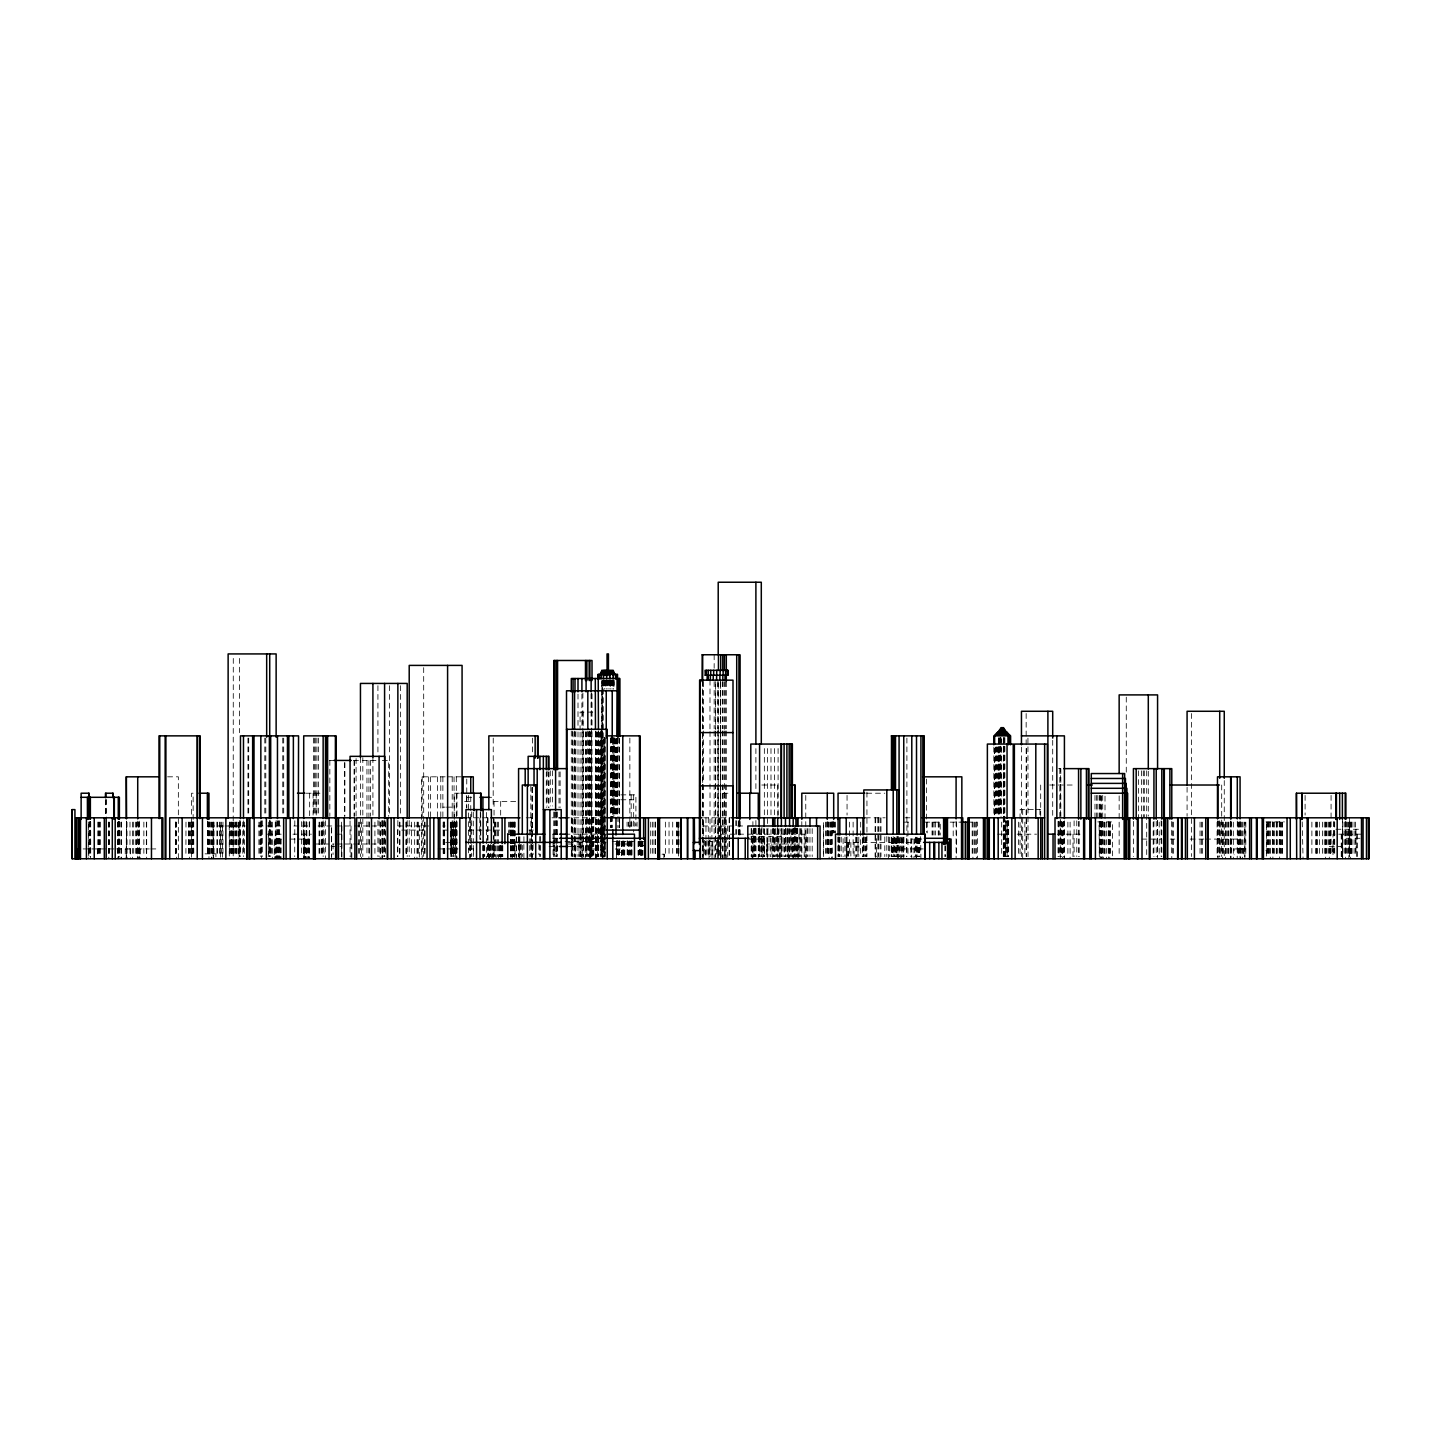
<?xml version="1.0" encoding="UTF-8"?>
<svg xmlns="http://www.w3.org/2000/svg" width="1441" height="1441" viewBox="0 0 1441 1441"><rect width="100%" height="100%" fill="white"/><g stroke="black" fill="none" stroke-linecap="round" stroke-linejoin="round"><path stroke-width="0.75" stroke-dasharray="5 3.75" d="M592.773 712.106L580.075 712.106L580.075 729.885M329.341 760.434L334.006 760.434M353.477 760.434L379.667 760.434M382.333 760.434L388.692 760.434L388.692 816.308M1058.685 768.629L1060.468 768.629L1060.288 858.764M167.606 776.825L178.342 776.825L178.342 858.764M445.179 776.825L421.637 776.825L421.529 856.602M447.214 776.825L463.119 776.825M761.785 785.021L777.924 785.021M1049.66 785.021L1075.851 785.021M306.176 793.216L321.973 793.216M459.337 793.216L454.257 793.216L454.257 819.425M722.914 793.216L730.227 793.216M866.707 793.216L884.792 793.216M610.191 794.856L619.648 794.856M620.855 794.856L635.913 794.856L635.895 825.711M466.686 797.305L472.666 797.305M486.572 797.305L493.164 797.305M610.191 799.773L619.648 799.773M620.855 799.773L633.716 799.773M464.668 801.412L471.117 801.412M493.182 801.412L519.012 801.412M442.873 807.14L445.179 807.14M446.494 807.14L452.204 807.14M1033.341 809.608L1020.048 809.608L1020.048 856.53M1035.485 809.608L1041.879 809.608M464.921 817.804L492.93 817.804M526.181 817.804L534.233 817.804M551.993 817.804L557.613 817.804M565.106 817.804L606.229 817.804M703.622 817.804L732.154 817.804M865.357 817.804L885.152 817.804M904.966 817.804L910.604 817.804M1097.754 821.892L1112.524 821.892L1112.524 856.584M1266.027 821.892L1284.399 821.892M1302.232 821.892L1303.06 858.764M903.543 822.145L909.451 822.145M924.762 822.145L940.234 822.145L940.234 835.06M950.159 822.145L961.219 822.145M967.595 822.145L977.412 822.145L977.412 858.764M223.157 825.981L213.088 825.981L213.088 856.584M224.976 825.981L245.258 825.981M258.101 825.981L280.707 825.981M293.856 825.981L309.419 825.981M318.047 825.981L352.919 825.981M354.306 825.981L386.044 825.981M397.806 825.981L428.878 825.981M442.873 825.981L445.179 825.981M702.632 825.981L745.754 825.981M1335.951 829.259L1362.051 829.259M424.23 830.088L397.572 830.088L397.572 856.548M442.873 830.088L457.806 830.088M468.343 830.088L499.937 830.088M508.637 830.088L515.572 830.088M528.955 830.088L533.422 830.088M588.721 830.088L605.562 830.088M267.396 834.177L281.914 834.177M292.937 834.177L311.382 834.177M335.591 834.177L341.661 834.177M552.624 834.177L558.496 834.177M564.98 834.177L606.157 834.177M721.094 834.177L806.149 834.177L806.149 858.764M997.622 834.177L1008.556 834.177M1017.166 834.177L1036.529 834.177M1057.478 834.177L1081.525 834.177M1361.241 834.177L1332.997 834.177L1332.997 858.764M750.977 836.645L781.382 836.645M552.876 838.284L557.667 838.284M915.792 838.284L922.222 838.284M1346.218 838.284L1361.241 838.284M281.175 839.094L274.24 839.094L274.24 856.584M290.055 839.094L309.491 839.094M748.041 839.094L764.595 839.094L764.595 856.584M921.808 839.094L911.523 839.094L911.523 856.584M1141.866 839.094L1161.626 839.094M1170.254 839.094L1174.811 839.094M1190.194 839.094L1203.992 839.094M1205.577 839.094L1240.071 839.094M565.088 841.562L605.742 841.562M612.227 841.562L645.676 841.562M445.737 842.373L456.977 842.373M568.168 842.373L606.193 842.373M618.243 842.373L616.55 842.373L616.55 858.764L616.478 840.95M844.696 842.373L925.212 842.373M315.237 844.012L334.006 844.012M336.077 844.012L385.504 844.012M568.168 844.012L580.507 844.012M615.055 844.012L631.212 844.012M641.461 845.651L645.478 845.651M331.088 846.479L337.752 846.479M339.986 846.479L341.661 846.479M549.129 846.479L557.901 846.479M568.673 846.479L585.226 846.479L585.226 858.764M1329.304 846.479L1341.715 846.479L1341.715 858.764M83.146 848.929L114.109 848.929M116.613 848.929L132.536 848.929M136.967 848.929L149.342 848.929M150.801 848.929L159.194 848.929M421.637 848.929L425.149 848.929M438.1 848.929L457.986 848.929M468.397 848.929L474.377 848.929M592.953 849.019L605.67 849.019M615.253 849.019L621.99 848.929M901.706 848.929L923.249 848.929M1245.835 848.929L1234.108 848.929L1234.108 854.819M1265.882 850.568L1268.53 850.568L1268.53 854.657M619.648 852.279L624.782 852.207M205.072 853.847L215.934 853.847L215.934 858.764M662.031 854.189L664.409 854.189L664.409 858.764M1357.422 834.177L1357.422 856.53M1356.647 834.177L1356.647 856.53M1355.981 829.259L1355.981 854.549M1355.477 822.109L1355.477 856.602M1354.126 822.109L1354.126 856.602M1352.054 822.109L1352.054 856.602M1351.586 822.109L1351.586 856.602M1351.028 822.109L1351.028 856.602M1350.343 822.109L1350.415 858.764M1350.055 822.109L1350.055 856.602M1349.623 817.804L1349.623 856.602M1349.208 822.109L1349.208 856.602M1348.884 829.259L1348.884 858.764M1348.506 822.109L1348.506 856.602M1347.551 822.109L1347.551 856.602M1346.236 822.109L1346.164 856.602M1345.894 821.622L1345.93 856.602M1345.498 822.109L1345.498 858.764M1345.21 821.622L1345.21 856.584M1344.129 822.109L1344.129 856.602M1342.724 829.259L1342.724 858.764M1342.544 817.804L1342.544 858.764M1342.382 821.622L1342.382 858.764M1341.985 834.177L1341.985 858.764M1341.247 834.177L1341.247 858.764M1334.708 822.109L1334.708 856.602M1334.222 821.622L1334.222 856.584M1333.429 821.622L1333.429 856.584M1332.637 846.479L1332.637 854.657M1331.07 795.396L1331.07 819.425M1331.07 821.622L1331.16 856.602M1330.565 822.109L1330.565 856.602M1330.367 822.109L1330.367 856.602M1329.395 822.109L1329.304 858.764M1328.962 822.109L1328.962 856.602M1327.99 822.109L1327.99 856.602M1326.495 822.109L1326.296 856.602M1325.882 822.109L1325.882 856.602M1325.432 822.109L1325.432 858.764M1324.297 822.109L1324.297 856.602M1322.478 822.109L1322.478 856.602M1319.416 822.109L1319.596 856.602M1317.182 822.109L1317.182 856.602M1316.894 822.109L1316.894 856.602M1316.408 822.109L1316.408 856.602M1315.399 822.109L1315.399 856.602M1311.886 822.109L1311.886 856.602M1305.096 795.396L1305.096 815.066M1282.58 822.109L1282.58 856.602M1282.004 822.109L1282.004 856.602M1281.175 822.109L1281.175 856.602M1280.599 822.109L1280.599 856.602M1279.914 821.892L1279.914 856.584M1279.662 821.892L1279.662 858.764M1277.699 822.109L1277.807 856.602M1276.744 822.109L1276.744 856.602M1276.42 822.109L1276.42 856.602M1274.727 822.109L1274.727 856.602M1273.7 822.109L1273.7 856.602M1272.889 821.892L1272.889 858.764M1272.529 821.892L1272.745 856.602M1270.223 822.109L1270.314 858.764M1269.755 822.109L1269.755 856.602M1268.656 822.109L1268.819 856.602M1268.062 822.109L1268.062 856.602M1267.486 822.109L1267.486 856.602M1266.675 822.109L1266.549 856.602L1266.441 822.109M1245.799 822.109L1245.799 856.602M1244.88 858.764L1244.88 822.109L1244.844 856.602M1244.015 822.109L1244.015 856.602M1243.223 848.929L1243.223 854.819M1242.664 822.109L1242.592 858.764M1241.656 822.109L1241.656 856.602M1240.647 822.109L1240.647 858.764M1240.071 821.118L1240.071 858.764M1239.818 822.109L1239.926 856.602M1239.08 822.109L1239.08 856.602M1238.54 822.109L1238.54 856.602M1237.855 822.109L1237.855 856.602M1237.297 821.118L1237.207 858.764M1233.316 822.109L1233.316 858.764M1231.262 822.109L1231.262 856.602M1231.028 821.118L1231.028 858.764M1230.65 821.118L1230.65 858.764M1230.416 822.109L1230.416 858.764M1228.885 822.109L1228.885 856.602M1228.164 822.109L1228.164 856.602M1227.894 822.109L1227.894 856.602M1226.327 822.109L1226.327 856.602M1225.48 822.109L1225.48 858.764M1225.3 822.109L1225.3 856.602M1224.256 780.554L1224.256 856.53M1223.553 822.109L1223.553 856.602M1222.652 822.109L1222.652 858.764M1222.094 822.109L1222.094 856.602M1221.698 785.021L1221.698 856.53M1220.671 822.109L1220.671 856.602M1219.716 820.776L1219.716 856.602M1219.644 822.109L1219.41 856.602M1218.744 821.118L1218.888 858.764M1217.915 820.776L1217.915 856.53M1217.483 821.118L1217.483 858.764M1217.087 822.109L1217.087 856.602M1202.316 822.109L1202.316 856.602M1201.668 822.109L1201.668 856.602M1200.047 822.109L1200.047 856.602M1191.617 713.511L1191.617 856.53M1187.078 787.254L1187.078 816.308M1173.388 822.109L1173.388 856.602M1172.235 822.109L1172.235 856.602M1171.785 821.388L1171.785 858.764M1161.806 821.388L1161.806 856.566M1161.158 820.776L1161.158 856.53M1159.194 822.109L1159.194 856.602M1157.573 820.595L1157.573 858.764M1157.375 820.776L1157.375 856.53M1156.222 821.388L1156.222 856.566M1153.935 821.388L1153.935 856.566M1153.214 822.109L1153.214 856.602M1148.297 771.223L1148.297 816.11M1146.694 770.827L1146.694 856.566M1144.298 770.827L1144.298 816.993M1143.289 770.827L1143.289 816.993M1141.506 770.827L1141.506 816.993M1138.588 770.827L1138.588 816.993M1133.419 821.388L1133.419 856.566M1126.268 697.138L1126.268 773.457M1119.153 795.9L1119.153 856.512M1110.489 822.109L1110.489 856.602M1109.786 822.109L1109.786 858.764M1109.624 822.109L1109.624 856.602M1108.615 821.892L1108.615 858.764M1108.219 822.109L1108.219 856.602M1106.418 822.109L1106.418 858.764M1105.013 796.189L1105.013 856.53M1104.635 822.109L1104.635 856.602M1103.284 822.109L1103.284 858.764M1102.707 795.396L1102.707 819.425M1102.707 821.622L1102.707 858.764M1101.933 822.109L1101.933 856.602M1101.356 822.109L1101.356 858.764M1101.23 796.189L1101.23 856.53M1100.996 795.396L1100.996 819.425M1100.996 821.622L1100.996 858.764M1100.258 822.109L1100.258 856.602M1100.095 795.396L1100.095 819.425M1100.095 821.622L1100.095 858.764M1099.303 795.396L1099.303 856.584L1099.105 822.109M1097.808 795.396L1097.808 816.921M1096.493 795.396L1096.493 816.921M1094.98 795.396L1094.98 816.921M1079.201 821.388L1079.201 856.566M1078.57 821.388L1078.57 856.566M1076.769 820.848L1076.769 856.53M1074.103 820.848L1074.103 856.53M1073.005 834.177L1073.005 858.764M1070.105 822.109L1070.105 858.764M1067.889 822.109L1067.889 856.602M1064.413 820.776L1064.413 858.764M1063.872 821.388L1064.07 858.764M1063.224 821.388L1063.224 856.566M1062.756 822.109L1062.756 856.602M1062.485 822.109L1062.485 858.764M1061.477 821.388L1061.477 856.566M1061.098 822.109L1061.098 856.602M1060.828 768.629L1060.828 856.566M1059.819 768.629L1059.819 856.566M1058.901 822.109L1058.901 856.602M1058.685 821.388L1058.685 856.566M1058.036 821.388L1058.036 856.566M1052.705 740.332L1052.705 816.308M1040.69 785.021L1040.69 816.308M1039.934 809.608L1039.934 816.308M1027.937 738.098L1028.027 856.602M1026.442 748.545L1026.442 856.512M1026.154 713.511L1026.154 856.53M1024.875 822.109L1024.875 856.602M1022.678 809.608L1022.678 858.764M1021.453 747.032L1021.453 856.53M1018.481 822.109L1018.481 856.602M1008.664 820.776L1008.664 856.53M1008.07 820.523L1008.268 856.53M1007.457 821.136L1007.457 856.548M1007.313 820.956L1007.133 856.602L1007.043 820.523M1006.196 821.136L1006.304 856.602M1005.818 820.65L1005.638 856.53L1005.314 821.064M1004.863 737.666L1004.863 856.512M1004.611 738.242L1004.449 856.548M1004.107 737.468L1004.251 856.53M1003.945 738.242L1003.801 856.602M1003.602 737.468L1003.602 856.53M1003.314 738.783L1003.314 856.53M1001.675 822.109L1001.675 856.602M1001.333 738.783L1001.333 816.543M1000.901 737.468L1001.027 816.543M1000.612 738.242L1000.612 816.363M1000.45 737.468L1000.45 816.092M999.946 738.242L1000.108 816.615M999.622 737.666L999.622 816.164M999.297 738.999L999.297 745.645M999.297 747.861L999.297 816.615M998.919 738.458L998.919 816.435M998.667 737.666L998.667 816.164M998.361 739.233L998.361 745.862M998.361 748.077L998.361 816.705M997.748 746.834L997.748 816.435M997.136 747.573L997.01 816.705M996.289 746.834L996.289 816.236M995.821 747.032L995.821 816.308M995.461 747.573L995.461 816.507M994.632 748.545L994.632 816.02M994.326 748.545L994.326 816.02M993.876 747.032L993.876 816.308M976.512 822.145L976.512 858.764M975.197 822.145L975.197 856.602M974.728 822.109L974.728 856.602M973.071 822.109L972.927 858.764M972.189 822.109L972.189 856.602M956.572 822.145L956.572 856.602M956.085 821.118L956.103 858.764M953.203 822.145L953.203 837.221M945.368 845.831L945.368 856.602M944.864 845.831L944.864 856.602M939.262 822.109L939.262 835.041M938.397 822.109L938.397 835.041M938.253 822.109L938.253 835.041M935.353 822.109L935.353 835.041M934.038 822.109L934.038 835.041M932.813 822.109L932.813 835.041M932.057 822.109L932.057 835.041M927.211 822.145L927.211 832.916M926.419 779.041L926.419 832.196M920.655 836.609L920.925 858.764M919.736 838.644L919.844 856.53M919.646 838.644L919.646 856.53M919.214 838.644L919.286 856.53M918.674 838.644L918.674 856.53M918.349 838.644L918.349 856.53M918.079 838.644L918.079 856.53M917.395 838.644L917.557 856.53M917.07 837.203L917.07 856.602M916.476 838.644L916.512 858.764M916.044 837.221L916.044 858.764M915.792 837.203L915.792 856.602M914.819 838.644L914.819 856.53M913.972 839.094L913.972 858.764M911.793 838.644L911.793 858.764M910.766 838.644L910.766 856.53M907.956 822.145L907.956 856.602M906.893 738.098L906.893 836.41M906.893 838.644L906.893 856.53M906.407 838.644L906.407 856.53M903.939 837.203L903.939 856.602M903.543 837.221L903.759 858.764M903.255 838.644L903.255 856.53M902.768 837.203L902.768 856.602M901.904 838.644L901.904 856.53M901.706 837.203L901.706 858.764M900.679 837.203L900.679 858.764M899.706 837.221L899.706 856.602M899.076 838.644L899.076 856.53M898.554 836.555L898.518 858.764M897.707 836.555L897.707 856.548M897.437 836.915L897.437 858.764M897.113 838.644L897.113 856.53M896.806 836.555L896.806 856.548M896.392 838.644L896.464 856.53M896.176 838.644L896.176 856.53M895.708 838.644L895.636 856.53M895.005 837.203L895.023 856.602M894.735 838.644L894.735 856.53M894.483 837.203L894.483 856.602M893.564 838.644L893.564 856.53M893.204 836.555L893.258 856.602M892.952 838.644L892.772 856.53M892.321 838.644L892.321 856.53M892.033 838.644L892.033 856.53M891.745 838.644L891.745 856.53M891.439 837.203L891.439 856.602M891.204 837.203L891.204 856.602M889.493 837.203L889.493 856.602M888.557 836.915L888.557 858.764M886.809 836.555L886.809 856.548M884.792 836.915L884.792 856.584M880.973 817.804L880.973 856.602M880.055 817.804L880.055 858.764M878.614 817.804L878.614 856.602M877.839 817.804L877.839 858.764M876.344 838.644L876.344 856.53M875.678 817.804L875.678 858.764M875.101 817.804L875.101 856.602M866.942 792.154L866.942 856.548M866.401 837.203L866.401 856.602M865.519 837.203L865.519 856.602M864.852 837.203L864.852 856.602M863.807 836.555L863.807 856.548M863.285 837.203L863.285 856.602M862.961 837.203L862.961 856.602M862.402 838.644L862.402 856.53M860.655 822.109L860.655 856.602M858.8 837.203L858.8 856.602M858.007 842.373L858.007 854.657M857.161 837.203L857.161 856.602M856.332 837.203L856.332 856.602M855.756 837.203L855.756 858.764M854.081 842.373L854.081 858.764M853.126 822.109L853.126 856.602M850.856 842.373L850.856 858.764M849.596 822.109L849.596 856.602M848.515 842.373L848.515 858.764M848.047 842.373L848.047 858.764M847.146 842.373L847.146 858.764M847.056 795.396L847.056 815.066M847.056 836.915L846.804 858.764M846.678 842.373L846.678 858.764M846.209 837.203L846.209 858.764M844.948 837.203L844.948 856.602M843.111 838.644L843.111 856.53M841.202 837.203L841.202 856.602M839.815 837.203L839.815 856.602M839.455 837.203L839.455 856.602M839.184 837.203L839.184 856.602M838.716 837.203L838.716 856.602L838.428 837.203M838.086 837.203L838.248 856.602M838.05 836.915L838.05 856.584M835.204 822.109L835.294 832.88M834.861 822.109L834.861 832.88M833.997 822.109L833.997 832.88M833.691 821.622L833.619 832.88M833.168 822.109L833.168 832.88M832.772 822.109L832.772 832.88M832.592 822.109L832.592 832.88M832.105 821.622L832.105 858.764M831.853 822.109L831.853 858.764M831.619 822.109L831.691 856.602M830.827 822.109L830.809 856.602M830.25 822.109L830.25 856.602M829.133 822.109L829.133 858.764M828.665 822.109L828.665 856.602M828.215 822.109L828.215 856.602M827.656 822.109L827.656 856.602M827.278 821.622L827.278 856.584M826.305 822.109L826.305 856.602M825.621 822.109L825.621 856.602M823.64 856.602L823.477 822.109L823.351 856.602M812.184 828.575L812.184 856.602M809.968 828.575L809.968 856.602M807.933 828.575L807.933 856.602M807.05 828.575L807.05 856.602M805.771 795.396L805.771 819.425M805.771 821.622L805.807 858.764M805.033 828.575L805.051 856.602M804.204 834.177L804.204 858.764M801.808 821.622L801.862 856.602M801.646 828.575L801.718 858.764M800.566 828.575L800.764 856.602M799.791 828.575L799.791 856.602M799.016 834.177L799.016 858.764M798.656 858.764L798.656 844.012L766.594 844.012L766.594 854.549M797.774 828.575L797.756 856.602M797.521 828.575L797.413 856.602M797.215 844.012L797.215 858.764M796.729 828.575L796.657 856.602M796.207 828.179L796.297 856.602M795.936 828.575L795.936 856.602M795.108 827.476L795.108 858.764M794.784 827.476L794.693 856.584M794.297 828.575L794.297 856.602M793.613 828.575L793.469 858.764M793.18 828.575L793.18 856.602M792.784 828.575L792.784 858.764M792.37 829.53L792.37 856.512M791.974 829.53L792.082 856.512M790.965 828.575L790.965 856.602L790.893 829.53M789.578 828.575L789.578 856.602M789.182 829.53L789.326 858.764M788.785 828.575L788.767 858.764M788.173 844.012L788.173 858.764M787.723 828.575L787.723 856.602M787.272 829.53L787.272 856.512M787.02 828.575L787.02 856.602M785.759 828.575L785.759 856.602M785.489 828.575L785.525 856.602M784.588 829.53L784.588 856.512M784.102 829.53L784.102 856.512M782.895 828.575L782.895 856.602M781.382 828.575L781.382 856.602M781.148 829.53L781.148 856.512L781.004 828.575M780.229 844.012L780.229 858.764M779.401 844.012L779.401 858.764M779.005 828.575L779.005 856.602M778.086 748.545L778.086 816.02M778.086 829.53L778.086 856.512M777.744 785.021L777.924 816.308M777.744 827.476L777.744 858.764M777.708 828.575L777.708 856.602M776.375 836.645L776.375 856.548M775.798 828.575L775.798 856.602M774.844 828.575L774.844 856.602M774.556 748.545L774.556 816.02M774.556 829.53L774.556 856.512M773.619 828.575L773.619 856.602M773.115 828.575L773.115 856.602M772.7 828.575L772.736 858.764M771.89 844.012L771.89 854.549M770.989 748.545L770.989 816.02M770.989 829.53L770.989 856.512M770.052 836.645L770.16 856.548M767.945 828.179L767.945 856.584M767.549 748.545L767.549 827.278M767.549 829.53L767.549 856.512M767.405 844.012L767.405 858.764M766.864 828.575L766.864 856.602M764.342 748.545L764.342 816.02M764.342 829.53L764.342 856.512M764.072 828.575L764.072 856.602M763.892 828.575L763.892 856.602M763.028 836.645L763.028 856.548M762.775 839.094L762.775 858.764M761.893 827.476L761.893 856.53M761.514 829.53L761.514 856.512M761.298 829.53L761.298 856.512M761.028 828.575L761.028 856.602M759.947 829.53L759.947 856.512M759.587 827.476L759.587 856.53M759.101 828.575L759.101 856.602M758.687 828.179L758.687 856.584M758.272 828.179L758.272 858.764M755.895 748.6L755.895 791.325M755.895 820.541L755.895 827.278M756.039 828.575L755.931 856.602M755.696 828.179L755.696 856.584M754.922 828.179L754.922 856.584M754.508 828.575L754.508 856.602M754.255 828.575L754.057 856.602L753.949 828.575M753.679 828.575L753.679 856.602M752.904 821.622L752.904 858.764M752.616 838.284L752.652 858.764M751.914 836.645L752.13 858.764M751.698 828.575L751.698 856.602M751.175 828.575L751.175 856.602M739.935 821.622L739.899 835.041M739.899 820.65L739.899 836.338M739.449 820.65L739.449 836.338M739.233 820.65L739.233 836.338M738.981 822.109L738.981 835.041M738.44 820.65L738.44 836.338M736.711 820.65L736.711 836.338M735.811 820.65L735.811 836.338M729.434 817.804L729.452 839.364M729.434 841.508L729.452 858.764M729.128 817.804L729.128 839.364M729.128 841.508L729.128 858.764M727.705 825.981L727.705 858.764M726.3 681.647L726.3 728.732M726.3 730.965L726.3 782.535M726.3 784.787L726.3 858.764M725.309 681.647L725.309 728.732M725.309 730.965L725.309 782.535M725.309 784.787L725.345 858.764M725.201 817.804L725.201 839.364M725.201 841.508L725.201 858.764M724.427 681.647L724.445 729.272M724.427 730.965L724.427 858.764L724.283 841.274M724.283 793.216L724.283 839.094M722.95 681.647L722.95 728.732M722.95 730.965L722.95 782.535M722.95 784.787L722.95 858.764M722.788 681.647L722.788 728.732M722.788 730.965L722.788 782.535M722.788 784.787L722.788 858.764M721.094 825.981L721.094 858.764M720.716 681.647L720.716 728.732M720.716 730.965L720.716 782.535M720.716 784.787L720.716 858.764M720.482 681.647L720.482 728.732M720.482 730.965L720.482 782.535M720.482 784.787L720.482 858.764M720.374 683.412L720.374 856.548M719.798 817.804L719.906 839.364M719.996 841.508L719.906 858.764M719.077 817.804L719.131 839.364M719.077 841.508L718.951 858.764M718.447 681.647L718.447 728.732M718.447 730.965L718.447 782.535M718.447 784.787L718.447 858.764M718.212 683.412L718.212 856.548M717.69 840.319L717.69 854.657M717.402 681.647L717.402 728.732M717.402 730.965L717.402 782.535M717.402 784.787L717.402 858.764M716.447 840.319L716.447 854.657M715.691 681.647L715.637 729.272L715.583 680.152M715.691 730.965L715.691 858.764M715.583 731.506L715.583 856.548M714.16 654.754L714.16 668.192M714.16 681.647L714.16 728.732M714.16 730.965L714.16 782.535M714.16 784.787L714.16 858.764M712.755 841.058L712.755 856.548M712.016 858.764L712.052 841.562L709.026 841.562L709.044 858.764M711.908 817.804L711.908 839.364M711.926 841.274L711.908 856.602M710.017 680.152L709.963 729.272M710.017 731.506L710.017 856.548M709.783 840.319L709.783 854.657M708.882 840.319L708.882 854.657M708.27 817.804L708.27 839.364M708.27 841.508L708.27 858.764M706.991 840.319L706.991 854.657M705.964 817.804L705.964 839.364M705.964 841.508L705.964 856.602M705.424 841.058L705.424 856.584M704.469 840.319L704.235 856.584M703.406 681.647L703.406 728.732M703.406 730.965L703.406 782.535M703.406 784.787L703.406 858.764M703.208 822.109L703.208 839.364M703.208 841.508L703.208 858.764M702.686 681.647L702.686 728.732M702.686 782.535L702.686 730.965L702.632 858.764M702.686 784.787L702.686 856.584M702.614 680.152L702.614 729.272M678.963 822.109L678.963 856.602M678.477 822.109L678.423 856.602L678.117 822.109M677.864 822.109L678.063 856.602M677.018 822.109L677.018 856.602M676.748 822.109L676.748 856.602M672.713 822.109L672.713 856.602M669.038 822.109L669.038 856.602M665.364 822.109L665.364 856.602M663.887 854.189L663.887 858.764M655.601 822.109L655.601 856.602M655.403 822.109L655.403 856.602M653.98 822.109L653.98 856.602M652.359 822.109L652.359 856.602M650.72 822.109L650.72 856.602M642.938 841.508L642.938 856.602M642.092 841.508L642.092 856.602M641.893 841.508L641.893 858.764M641.443 840.878L641.443 858.764M641.407 841.508L641.407 856.602M641.119 841.508L640.903 856.602M640.579 841.508L640.579 856.602M640.452 841.112L640.326 856.602M640.11 840.878L639.93 856.602L639.894 841.508M639.462 840.878L639.552 856.602M638.669 841.508L638.669 856.602M638.093 841.508L638.093 856.602M637.012 822.109L637.012 826.413M634.887 822.109L634.887 826.413M633.68 794.856L633.68 832.033M631.842 840.878L631.842 858.764M631.806 822.109L631.806 826.413M631.806 841.508L631.806 856.602M631.158 794.856L631.212 826.323M631.158 841.13L631.212 858.764M630.852 822.109L630.78 826.413M630.852 841.508L630.78 856.602M629.861 738.098L629.861 827.476M629.861 840.878L629.861 856.53M629.159 822.109L629.159 826.413M629.159 841.508L629.159 856.602M628.42 822.109L628.42 826.413M628.42 841.508L628.42 856.602M627.772 840.878L627.772 858.764M627.087 822.109L627.087 826.413M627.159 840.878L627.159 858.764M624.782 841.13L624.728 858.764M624.187 841.508L624.187 856.602M623.755 841.508L623.755 856.602M623.449 840.878L623.449 858.764M622.8 840.878L622.782 856.548M622.152 841.508L622.098 856.602M621.665 841.508L621.792 856.602M621.521 841.562L621.521 856.602M619.54 822.109L619.54 826.413M619.792 840.95L619.54 858.764M619.378 738.585L619.378 827.602M619.432 840.878L619.432 858.764M619.054 738.098L619.162 827.602M619.054 840.878L619.054 858.764M618.063 841.562L618.243 858.764M617.937 737.828L617.919 827.602M617.937 840.842L617.919 856.53M617.523 739.035L617.523 817.047M617.487 840.878L617.487 858.764M617.126 738.585L617.126 816.489M617.126 840.95L617.126 856.53M616.838 738.585L617.09 817.047M616.838 840.95L616.838 856.53M616.784 739.035L616.784 817.047M616.478 738.585L616.478 816.489M615.559 739.035L615.559 817.047M615.253 738.585L615.253 816.489M614.749 738.296L614.965 817.047M614.532 738.296L614.442 816.489M614.154 680.278L614.208 688.456M614.208 737.756L614.334 816.489M613.884 681.737L613.884 688.456M613.884 816.182L613.884 737.756L613.542 816.381M613.596 680.062L613.596 688.996M613.272 680.062L613.236 688.996M613.236 738.152L613.272 816.327M613.2 680.963L613.037 688.258M613.2 737.612L613.091 817.047M612.821 680.278L612.677 688.456M612.767 737.612L612.695 816.489M612.515 680.963L612.515 687.717M612.515 739.467L612.515 816.002M612.191 680.062L612.263 688.996M612.299 737.612L612.137 827.656M611.867 680.278L611.759 688.258M611.759 737.612L611.867 827.53M611.38 680.728L611.218 688.456M611.218 737.756L611.38 827.602M611.02 680.062L611.02 688.996M611.074 737.612L610.894 827.53M610.642 680.062L610.642 688.996M610.642 738.152L610.642 827.494M610.318 681.539L610.318 688.258M610.011 680.728L609.993 687.789M609.723 680.278L609.723 686.979M609.471 680.062L609.471 688.996M609.237 680.963L609.165 688.456M608.732 680.062L608.732 688.996M608.606 680.278L608.588 688.258M607.76 680.062L607.76 688.996M607.4 680.278L607.381 687.411M607.057 680.945L606.949 688.456M606.679 680.062L606.679 688.996M606.049 680.062L606.049 688.996M605.742 681.107L605.796 688.258M605.67 680.728L605.67 687.411M605.13 680.278L605.13 686.979M605.13 738.296L605.13 856.53M605.112 680.963L604.842 688.258M604.842 737.612L604.842 856.512L604.716 737.756M604.734 680.062L604.734 688.996M604.445 680.062L604.445 688.996M604.355 738.098L604.337 856.548M603.995 680.278L604.121 688.258M604.121 737.612L603.995 856.53M603.869 830.088L603.869 858.764M603.419 681.107L603.419 687.789M603.419 739.035L603.419 834.861M603.113 680.062L603.077 856.53M602.788 680.728L602.788 856.53M602.59 817.804L602.446 858.764M602.23 858.764L602.122 680.062L601.96 858.764M601.69 681.539L601.527 856.53M601.203 856.512L601.203 730.479L601.005 856.53M600.627 732.352L600.627 834.861M600.375 731.596L600.537 856.53M599.204 732.352L599.204 834.861M598.952 732.352L598.952 834.861M598.681 731.92L598.681 856.53M598.447 731.109L598.447 856.602M598.033 731.92L598.033 856.53M597.637 834.177L597.637 856.602M597.006 732.1L597.006 856.602M596.97 731.92L596.736 858.764M596.124 731.92L596.304 856.602M595.854 731.92L595.835 858.764M595.529 731.92L595.529 856.53M595.457 731.109L595.403 858.764M593.764 817.804L593.764 839.364M593.764 841.508L593.764 858.764M593.044 817.804L593.044 839.364M593.044 841.508L593.044 858.764M592.719 817.804L592.719 839.364M592.719 841.508L592.719 858.764M592.017 693.896L592.017 729.542M592.017 731.776L592.017 856.53M591.783 817.804L591.783 839.364M591.783 841.508L591.783 858.764M591.314 693.031L591.53 858.764M591.08 693.896L591.134 729.686M591.08 731.776L591.278 856.602M590.864 830.088L590.738 858.764M590.432 841.562L590.432 858.764M590.126 731.776L590.126 858.764M589.909 731.776L589.855 858.764L589.657 841.508M589.657 817.804L589.657 839.364M589.423 731.109L589.423 856.602M589.153 731.776L589.153 856.53M588.775 731.776L588.721 856.548M587.82 731.109L587.82 856.602M586.883 731.776L586.883 856.53M586.775 817.804L586.775 839.364M586.775 841.508L586.775 858.764M586.091 731.92L586.091 856.53M585.478 731.776L585.478 856.53M583.587 731.542L583.569 856.602M583.119 712.106L583.119 729.885M583.119 732.1L582.903 858.764M582.885 693.031L582.686 858.764M581.912 694.094L581.912 729.686M581.912 731.92L581.804 858.764M581.119 834.177L581.119 858.764M580.507 834.177L580.507 858.764M580.237 834.177L580.291 858.764M580.075 732.1L580.075 856.602M579.102 834.177L579.102 856.602M578.003 694.094L578.003 729.686M578.003 731.92L578.003 856.53M575.86 731.542L575.86 856.53M575.139 846.479L575.139 858.764M574.995 731.92L574.995 856.53M574.563 731.109L574.563 856.602M573.068 731.92L573.068 856.53M572.581 731.109L572.581 856.602M572.005 817.804L572.005 839.364M572.005 841.508L572.005 858.764M571.501 817.804L571.501 839.364M571.501 841.508L571.501 856.602M571.302 731.109L571.302 856.602M560.117 771.872L560.117 807.518M559.018 771.872L559.018 807.518M557.577 811.985L557.577 843.165M557.577 845.399L557.577 856.53M557.199 846.479L557.199 854.657M556.64 811.985L556.586 856.602M556.244 811.985L556.244 843.165M556.244 844.426L556.244 856.53M555.596 811.841L555.776 856.602M554.623 811.985L554.623 843.165M554.623 845.399L554.623 856.53M554.137 834.177L554.137 838.644M554.137 840.878L554.137 856.602M553.758 811.985L553.758 843.165M553.758 845.399L553.596 856.602M553.092 834.177L553.092 838.644M553.092 840.878L553.092 856.602M552.443 770.827L552.443 806.005M550.282 770.827L550.282 806.005M548.985 771.926L548.985 807.554M548.282 771.926L548.264 807.554M547.058 770.827L547.058 806.005M546.283 771.926L546.283 807.554M540.159 836.5L540.159 843.183M540.159 845.399L540.159 856.53M539.907 836.5L539.907 843.183M539.907 845.399L539.907 856.53M538.916 844.426L538.916 854.657M533.062 844.426L533.062 854.657M532.612 787.506L532.612 843.183M532.612 845.399L532.612 856.53M532.431 738.098L532.431 753.733M532.431 787.254L532.341 843.327M532.431 845.363L532.341 858.764M531.927 787.506L531.927 843.183M531.927 845.399L531.927 856.53M531.621 817.804L531.621 858.764M530.828 786.228L530.828 843.381M530.828 844.426L530.828 856.566M529.784 830.088L529.784 843.327M529.784 845.525L529.784 856.548M523.912 836.699L523.948 843.669M523.858 844.426L523.912 858.764M522.308 845.363L522.308 856.53M521.246 844.426L521.246 858.764M520.597 844.426L520.597 854.657M519.841 836.699L519.841 843.327M519.841 845.525L519.841 858.764M519.3 841.112L519.3 856.548M519.012 836.699L519.012 843.327M519.012 845.525L519.012 858.764M518.58 836.771L518.58 843.381M518.508 844.426L518.58 856.566M516.635 837.203L516.635 843.669M516.635 845.831L516.635 858.764M516.292 837.203L516.292 843.669M516.292 845.831L516.292 856.602M515.067 822.109L515.067 839.364M515.067 841.508L515.067 856.602M514.851 822.109L514.851 843.669M514.851 844.426L514.851 858.764M514.635 822.109L514.635 843.669M514.635 845.831L514.635 856.602M514.329 822.109L514.329 843.669M514.329 845.831L514.329 856.602M513.302 822.109L513.464 843.669M513.302 845.831L513.446 856.602M513.122 822.109L513.122 843.669M513.122 845.831L513.122 856.602M512.708 822.109L512.708 843.669M512.924 845.363L512.708 856.602M512.51 822.109L512.51 843.669M512.51 845.831L512.51 858.764M511.501 822.109L511.501 843.669M511.501 845.831L511.501 856.602M510.997 822.109L511.123 843.669M511.105 845.831L510.997 858.764M510.78 822.109L510.78 843.669M510.78 845.831L510.78 856.602M510.528 822.109L510.528 843.669M510.528 845.831L510.528 856.602M509.105 822.109L509.105 832.88M508.907 822.109L508.889 832.88M502.765 845.831L502.765 856.602M502.387 845.831L502.387 856.602M502.134 845.831L502.134 856.602M501.576 845.831L501.576 856.602M501.252 845.831L501.252 856.602M500.675 801.412L500.675 816.849M500.675 845.525L500.784 858.764M500.423 845.831L500.423 856.602M500.099 845.831L500.099 856.602M499.595 845.831L499.595 856.602M499.27 845.831L499.216 856.602M498.442 822.109L498.442 843.669M498.442 845.831L498.442 858.764M497.379 822.109L497.613 843.669M497.379 845.831L497.613 856.602M495.884 822.109L496.1 843.669M496.1 845.831L496.1 858.764M495.182 822.109L495.182 843.669M495.182 845.831L495.182 856.602M494.569 822.109L494.569 843.669M494.569 845.831L494.569 856.602M494.047 801.412L494.047 838.914M494.047 841.112L494.047 856.548M493.561 817.804L493.561 856.602M493.236 738.098L493.182 808.023M493.272 845.363L493.182 858.764M492.93 845.831L492.93 856.602M492.804 844.426L492.804 858.764M491.381 845.363L491.597 858.764M490.679 844.426L490.679 856.602M490.336 845.831L490.336 856.602M489.724 845.363L489.724 858.764M489.075 845.831L489.075 858.764M488.841 845.363L488.805 858.764M488.301 844.426L488.265 856.548M487.995 817.804L487.995 843.669M487.977 844.426L487.995 856.602M487.454 817.804L487.454 843.669M487.454 845.831L487.454 856.602M486.572 812.436L486.572 858.764M484.716 845.525L484.716 856.548M484.05 845.831L483.996 856.602M483.347 845.831L483.347 858.764M483.113 845.363L483.113 856.53M482.915 845.597L482.915 858.764M480.7 812.886L480.808 839.364M480.303 811.841L480.339 839.364M479.871 817.804L479.871 839.364M473.459 848.929L473.459 854.819M473.296 812.256L473.296 843.255M473.296 845.471L473.296 856.548M471.693 811.841L471.693 843.111M471.693 844.426L471.693 856.53M470.757 796.765L470.793 843.669M470.757 845.471L470.793 856.602M470.432 817.804L470.432 843.669M470.432 845.831L470.432 858.764M469.622 817.804L469.622 843.669M469.424 845.525L469.622 858.764M468.469 795.396L468.469 856.584M466.758 779.041L466.758 794.549M466.758 796.765L466.758 807.825M466.686 795.396L466.686 808.023M456.977 793.216L456.977 819.425M456.977 821.622L456.977 858.764M456.797 822.109L456.599 856.602M456.311 776.825L456.311 858.764M456.149 822.109L456.149 856.602M455.68 822.109L455.68 856.602M455.338 856.602L455.338 822.109L455.158 858.764M454.996 822.109L454.996 856.602M454.563 822.109L454.563 856.602M454.257 821.622L454.257 856.584M454.059 776.825L454.059 856.548M452.762 822.109L452.726 856.602M452.456 822.109L452.456 856.602M452.204 776.825L452.204 856.548M451.772 822.109L451.772 856.602M450.799 856.602L450.799 822.109L450.619 856.602M450.331 822.109L450.367 856.602M444.567 822.109L444.747 856.602M444.278 822.109L444.368 856.602M444.062 822.109L444.062 856.602M443.846 822.109L443.846 856.602M443.522 822.109L443.45 856.602M443.18 822.109L443.162 856.602M442.873 776.825L442.873 816.687M440.784 776.825L440.784 816.687M437.56 776.825L437.56 816.687M430.373 776.825L430.373 816.687M428.643 776.825L428.643 816.687M425.005 822.109L425.005 856.602M424.375 822.109L424.375 856.602M423.69 667.651L423.69 856.548M422.177 776.825L422.177 858.764M419.313 825.981L419.313 858.764M418.448 822.109L418.448 856.602M417.548 822.109L417.548 856.602M417.115 822.109L416.971 858.764M414.648 822.109L414.666 858.764M411.424 822.109L411.333 856.602M409.208 820.541L409.208 856.548M407.191 820.541L407.191 856.512M406.722 822.109L406.722 856.602M406.164 822.109L406.164 856.602M406.056 822.109L406.056 856.602M400.616 685.682L400.616 816.056M399.841 822.109L399.841 856.602M399.733 822.109L399.733 856.602M397.86 820.541L397.806 856.584M389.52 685.682L389.52 816.056M385.431 822.109L385.431 856.602M385.017 820.776L384.765 856.53M384.585 820.541L384.585 856.512M383.684 820.776L383.684 856.53M382.766 822.109L382.766 856.602M382.513 820.776L382.513 858.764M382.333 820.776L382.333 856.53M381.775 820.776L381.919 858.764M380.64 822.109L380.64 856.602M380.154 822.109L380.154 858.764M379.091 820.92L379.091 856.53M377.92 685.682L377.92 753.103M377.92 820.541L377.92 856.512M374.912 822.109L374.912 856.602M372.913 757.606L372.913 816.056M370.373 760.434L370.373 816.308M369.238 822.109L369.238 856.602M368.932 760.434L368.932 858.764M366.951 760.434L366.951 856.53M362.826 757.606L362.826 856.512M361.367 822.109L361.367 858.764M360.448 757.606L360.448 856.584M359.331 822.109L359.331 856.602M358.683 822.109L358.683 856.602M356.089 758.578L356.089 816.453M354.396 760.434L354.396 816.308M354.072 760.434L354.072 816.308M351.82 844.012L351.82 858.764M351.01 825.981L351.01 858.764M350.055 820.92L350.055 856.53M344.885 762.685L344.885 816.308M344.399 762.685L344.399 816.308M341.859 825.981L341.859 858.764M341.661 825.981L341.661 856.584L341.445 822.109M333.051 844.012L333.051 854.549M331.646 858.764L331.646 825.981L331.556 856.584M329.845 760.434L329.845 816.308M325.468 820.776L325.612 858.764M324.063 822.109L324.063 856.602M323.144 820.776L323.144 856.53M322.442 822.109L322.442 856.602M321.973 821.622L321.973 856.584M321.505 822.109L321.505 856.602M319.83 822.109L319.83 856.602M319.055 822.109L319.055 856.602M318.497 738.098L318.497 816.308M316.948 738.098L316.948 816.308M316.209 793.216L316.209 815.066M315.723 738.098L315.723 816.308M314.444 738.098L314.444 816.308M313.598 738.098L313.598 816.308M313.093 793.216L313.093 815.066M309.653 793.216L309.653 819.425M309.653 821.622L309.473 858.764M309.239 822.109L309.167 858.764M308.644 839.094L308.644 858.764M308.194 839.094L308.194 858.764M307.167 839.094L307.167 858.764M306.789 822.109L306.789 856.602M306.699 822.109L306.699 856.602M306.176 821.622L306.176 858.764M305.618 839.094L305.528 858.764M305.402 839.094L305.258 858.764M304.916 839.094L305.132 858.764M304.808 821.622L304.645 858.764M304.357 839.094L304.357 858.764M304.285 834.177L304.213 858.764M303.709 820.776L303.709 856.53M303.691 822.109L303.565 858.764M303.15 822.109L303.403 858.764M301.367 821.622L301.367 856.584M294.811 820.776L294.703 856.602M283.697 738.098L283.697 816.308M282.76 738.098L282.76 816.308M280.977 839.094L280.977 858.764M280.761 839.094L280.761 858.764M279.788 839.094L279.788 858.764M279.176 820.776L279.14 858.764M278.978 820.776L279.068 856.602M278.419 839.094L278.419 858.764M278.131 820.776L278.131 856.53M277.465 820.776L277.573 858.764M277.212 839.094L277.05 858.764L276.942 839.094M276.456 839.094L276.456 858.764M276.132 820.487L276.222 858.764M275.933 822.109L276.078 858.764M275.735 839.094L275.501 858.764M275.267 822.109L275.285 858.764M274.799 839.094L274.799 858.764M272.313 822.109L272.313 858.764M271.34 822.109L271.34 856.602M270.692 820.776L270.692 856.53M270.206 822.109L270.206 856.602M269.863 822.109L269.863 856.602M269.719 820.487L269.701 856.602M269.377 820.776L269.377 856.53M268.674 822.109L268.674 856.602M268.476 834.177L268.476 858.764M265.792 738.098L265.792 816.308M264.82 738.098L264.82 816.308M262.316 820.776L262.316 856.53M261.596 820.776L261.596 858.764M261.307 822.109L261.307 856.602M260.839 820.776L260.767 856.53M260.317 822.109L260.317 856.602M259.956 822.109L259.956 856.602M258.912 822.109L258.912 856.602M248.699 738.098L248.699 816.308M247.96 738.098L247.96 816.308M244.412 822.109L244.412 856.602M243.475 820.776L243.475 856.53M242.809 822.109L242.809 856.602M240.485 820.776L240.485 856.53M240.053 822.109L240.053 856.602M239.44 658.429L239.44 732.712M239.44 820.487L239.44 856.512M239.098 856.602L238.936 822.109L238.81 858.764M238.449 822.109L238.449 856.602M237.063 822.109L237.063 856.602M236.522 822.109L236.684 856.602M236.09 822.109L236.09 856.602M235.279 822.109L235.279 856.602M234.829 822.109L234.703 856.602M233.478 822.109L233.478 856.602M233.28 658.429L233.19 856.602M233.046 822.109L233.046 856.602M232.577 822.109L232.613 856.602M231.677 822.109L231.677 856.602M231.281 822.109L231.281 856.602M230.902 822.109L230.902 856.602M230.002 822.109L230.002 856.602M229.371 822.109L229.299 856.602L229.209 822.109M222.959 822.109L222.959 856.602M222.418 825.981L222.418 858.764M221.59 822.109L221.59 856.602M220.527 825.981L220.527 858.764M220.077 822.109L220.077 856.602M219.807 822.109L219.807 856.602M217.393 822.109L217.393 856.602M216.889 822.109L216.889 856.602M213.97 822.109L213.97 856.602M213.682 822.109L213.682 858.764L213.502 822.109M212.602 822.109L212.602 856.602M212.007 822.109L212.007 858.764M211.485 822.109L211.359 858.764M210.188 822.109L210.188 856.602M209.828 822.109L209.774 856.602M208.963 821.622L208.963 858.764M208.261 822.109L208.261 856.602M208.098 822.109L208.026 856.602M207.684 821.622L207.738 856.602M207.432 821.622L207.54 856.602M193.706 822.109L193.778 856.602M193.13 819.425L193.13 793.216L191.599 793.216L191.599 815.066M193.13 821.622L193.13 856.584M192.644 822.109L192.896 856.602M192.572 822.109L192.572 856.602M192.103 822.109L192.103 856.602M191.599 817.245L191.599 858.764M191.095 822.109L191.095 856.602M190.752 822.109L190.752 856.602M189.455 822.109L189.455 858.764M188.861 822.109L188.861 856.602M188.609 822.109L188.483 856.602M185.997 822.109L185.907 856.602M176.414 822.109L176.414 858.764M175.892 822.109L175.892 856.602M175.604 822.109L175.604 856.602M175.388 822.109L175.388 856.602M146.676 822.109L146.676 858.764M146.352 822.109L146.352 856.602M143.866 822.109L143.866 856.602M140.299 848.929L140.299 858.764M139.669 848.929L139.669 858.764M139.201 821.118L139.273 858.764M139.111 822.109L139.111 856.602M138.858 822.109L138.858 856.602M138.552 822.109L138.282 858.764M137.724 821.118L137.724 858.764M137.273 848.929L137.273 858.764M136.931 822.109L136.931 856.602M136.391 822.109L136.391 856.602M135.4 822.109L135.31 856.602M133.671 822.109L133.671 856.602M132.572 822.109L132.536 858.764M130.627 848.929L130.627 858.764M129.996 822.109L129.996 856.602M126.898 822.109L126.988 858.764M126.718 822.109L126.718 858.764M125.241 848.929L125.241 858.764M121.26 822.109L121.26 858.764M121.098 822.109L121.116 858.764M119.783 822.109L119.711 856.602M119.387 821.46L119.387 856.566M118.81 821.46L118.81 858.764M118.738 822.109L118.738 858.764M118.27 821.46L118.27 858.764M118.09 822.109L117.964 858.764M117.423 822.109L117.423 856.602M109.174 822.109L109.174 856.602M108.886 822.109L108.886 856.602M108.832 822.109L108.796 858.764M106.292 799.503L106.292 817.065M105.877 799.773L105.877 815.066M105.463 799.773L105.463 815.066M100.438 822.109L100.438 856.602M99.483 822.109L99.483 856.602M98.979 822.109L98.979 856.602M98.69 822.109L98.69 856.602M97.808 822.109L97.808 856.602M97.628 848.929L97.628 854.819M90.711 822.109L90.711 856.602M90.369 821.46L90.477 858.764M90.171 821.46L90.135 856.602M89.72 822.109L89.72 856.602M89.162 821.622L89.162 856.602M88.856 822.109L88.748 856.602L88.549 821.46M88.387 848.929L88.387 858.764M453.267 856.602L453.267 822.109L453.14 856.602M451.537 856.602L451.537 822.109L451.375 856.602M126.322 856.602L126.412 821.118L126.214 856.602"/><path stroke-width="1.5" d="M702.127 654.754L739.899 654.754L739.899 818.398M601.69 670.317L613.2 670.317L613.091 678.873M601.167 671.956L613.614 671.956M600.951 672.767L614.208 672.767M600.375 673.595L614.749 673.595M705.081 675.235L728.011 675.235L728.011 670.317L705.081 670.317L705.333 675.235M617.937 690.797L566.511 690.797L566.421 858.764M1001.027 727.669L1003.602 727.669M1000.45 728.48L1004.107 728.48M566.421 729.308L607.237 729.308L607.237 858.764M999.946 729.308L1004.611 729.308M999.297 730.119L1005.314 730.119M998.667 730.947L1005.818 730.947M997.748 731.758L1006.809 731.758M699.624 732.586L733.001 732.586M997.01 732.586L1007.457 732.586M996.289 733.397L1008.268 733.397M995.461 734.226L1008.988 734.226M606.409 735.865L640.11 735.865L640.11 818.542M891.277 735.865L923.933 735.865L923.933 834.177M1021.453 735.865L1064.413 735.865L1064.413 818.542M334.006 760.434L351.244 760.434M566.961 768.629L518.58 768.629L518.58 834.573M1063.692 768.629L1088.946 768.629L1088.946 819.19M126.412 776.825L126.412 818.902L126.214 776.825L159.014 776.825M462.579 776.825L473.296 776.825L473.296 792.334M922.582 776.825L961.849 776.825L961.849 818.902M1091.287 778.464L1125.457 778.464L1125.457 819.425M1091.287 783.382L1126.105 783.382L1126.105 819.425M537.205 785.021L522.308 785.021L522.308 834.177M790.767 785.021L795.108 785.021L795.108 818.542M1087.775 785.021L1092.26 785.021M1170.128 785.021L1219.446 785.021M699.624 785.849L733.019 785.849L733.073 858.764M1091.287 788.299L1126.916 788.299L1126.916 819.425M199.074 793.216L208.963 793.216L208.963 819.425M297.494 793.216L304.808 793.216M461.174 793.216L481.042 793.216L481.042 810.689M737.486 793.216L758.272 793.216L758.272 819.425M864.762 793.216L838.05 793.216L838.05 819.425M1091.287 793.216L1127.655 793.216L1127.655 819.425M1296.396 819.425L1296.396 793.216L1345.894 793.216L1345.894 819.425M81.128 797.305L119.387 797.305L119.387 819.263M479.943 797.305L489.057 797.305M543.347 809.608L561.215 809.608L561.215 858.764M466.398 817.804L356.629 817.804L356.629 858.764M490.931 817.804L519.985 817.804M558.964 817.804L567.97 817.804M607.021 817.804L702.019 817.804M731.758 817.804L864.924 817.804M922.114 817.804L962.786 817.804L962.786 858.764M1044.635 817.804L967.992 817.804L968.064 858.764M961.219 822.145L968.568 822.145M606.283 830.088L640.092 830.088M507.592 834.177L544.806 834.177M559.54 834.177L566.601 834.177M607.237 834.177L634.454 834.177L634.454 858.764M1047.895 834.177L1054.596 834.177M559.54 838.284L644.956 838.284L644.956 858.764M699.389 838.284L749.014 838.284M924.347 838.284L944.864 838.284M946.773 839.094L951.078 839.094L951.078 858.764M465.947 842.373L561.215 842.373M693.301 842.373L700.362 842.373M923.555 842.373L948.52 842.373L948.52 858.764M559.36 846.479L567.97 846.479M76.301 848.929L79.183 848.929M693.301 850.568L700.362 850.568M1368.626 817.804L1368.752 858.764M1368.482 817.804L1368.482 858.764M1366.482 817.804L1366.482 858.764M1363.078 817.804L1363.078 858.764M1361.493 817.804L1361.493 858.764M1345.21 793.216L1345.21 819.425M1342.382 793.216L1342.382 819.425M1339.68 793.216L1339.68 819.425M1337.194 817.804L1337.194 858.764M1336.437 793.216L1336.437 819.425M1335.897 793.216L1335.897 819.425M1308.23 817.804L1308.23 858.764M1307.167 817.804L1307.167 858.764M1300.322 817.804L1300.322 858.764M1296.486 793.216L1296.684 858.764M1290.271 817.804L1290.271 858.764M1287.047 817.804L1287.047 858.764M1263.451 817.804L1263.451 858.764M1262.172 817.804L1262.172 858.764M1257.146 817.804L1257.146 858.764M1256.426 817.804L1256.426 858.764M1251.4 817.804L1251.4 858.764M1249.617 817.804L1249.617 858.764M1240.071 818.902L1240.071 776.825L1217.483 776.825L1217.483 818.902M1237.297 776.825L1237.297 818.902M1231.028 776.825L1231.028 818.902M1230.65 776.825L1230.65 818.902M1224.256 778.32L1224.256 711.278L1187.078 711.278L1187.078 785.021M1219.716 711.278L1219.716 778.32M1217.915 785.021L1217.915 818.542M1208.242 817.804L1208.242 858.764M1207.666 817.804L1207.666 858.764M1205.739 817.804L1205.739 858.764M1194.409 817.804L1194.409 858.764M1187.348 817.804L1187.348 858.764M1185.457 817.804L1185.457 858.764M1182.196 817.804L1182.196 858.764M1181.476 817.804L1181.476 858.764M1178.054 817.804L1178.054 858.764M1177.693 817.804L1177.621 858.764M1171.785 819.19L1171.785 768.629L1133.419 768.629L1133.419 819.19M1169.894 768.629L1169.894 819.19M1167.732 817.804L1167.732 858.764M1167.156 817.804L1167.156 858.764M1165.139 817.804L1165.139 858.764M1164.706 817.804L1164.706 858.764M1164.328 768.629L1164.328 819.19M1163.806 817.804L1163.806 858.764M1163.68 768.629L1163.68 819.19M1161.806 768.629L1161.806 819.19M1157.573 768.972L1157.573 694.904L1119.153 694.904L1119.153 773.457M1156.222 768.629L1156.222 819.19M1153.935 768.629L1153.935 819.19M1150.08 817.804L1150.08 858.764M1149.27 817.804L1149.27 858.764M1148.297 694.904L1148.297 768.972M1142.011 817.804L1142.011 858.764M1138.066 817.804L1138.066 858.764M1137.381 817.804L1137.381 858.764M1136.192 768.629L1136.192 819.19M1129.762 817.804L1129.762 858.764M1128.771 817.804L1128.771 858.764M1128.411 817.804L1128.411 858.764M1126.52 817.804L1126.52 858.764M1125.151 817.804L1125.151 858.764M1124.646 819.425L1124.646 773.547L1091.287 773.547L1091.233 858.764M1124.124 817.804L1124.124 858.764M1122.629 773.547L1122.629 819.425M1095.412 817.804L1095.412 858.764M1089.828 817.804L1089.828 858.764M1088.315 768.629L1088.315 819.19M1086.424 768.629L1086.424 819.19M1084.641 817.804L1084.641 858.764M1083.614 817.804L1083.614 858.764M1080.858 768.629L1080.858 819.19M1078.57 768.629L1078.57 819.19M1056.829 735.865L1056.829 818.542M1055.01 858.764L1055.01 817.804L1368.95 817.804L1368.86 858.764L72.05 858.764L72.05 809.608L74.932 809.608L74.932 858.764M1053.047 834.177L1053.047 858.764M1052.705 738.098L1052.705 711.278L1021.453 711.278L1021.453 744.799M1047.895 711.278L1047.895 858.764M1047.355 858.764L1047.355 744.06L1014.374 744.06L1014.374 818.272M1044.635 744.06L1044.635 858.764M1042.383 817.804L1042.383 858.764M1040.708 817.804L1040.708 858.764M1038.168 817.804L1038.168 858.764M1035.809 744.06L1035.809 818.272M1015.13 817.804L1015.13 858.764M1013.239 818.272L1013.239 744.06L987.373 744.06L987.373 818.272M1011.834 817.804L1011.834 858.764M1010.609 744.799L1010.609 735.865L993.876 735.865L993.876 744.799M1009.889 744.042L1009.889 735.036L994.632 735.036L994.632 744.042M1008.664 735.865L1008.664 744.799M1008.07 735.036L1008.07 744.042M1007.043 744.06L1007.043 818.272M1003.945 729.308L1003.945 733.775M998.199 817.804L998.199 858.764M994.218 817.804L994.218 858.764M994.146 817.804L994.146 858.764M989.301 817.804L989.301 858.764M988.904 817.804L988.904 858.764M988.58 817.804L988.58 858.764M988.13 817.804L988.13 858.764M987.805 817.804L987.805 858.764M985.878 817.804L985.878 858.764M984.077 817.804L984.077 858.764M983.446 817.804L983.446 858.764M969.054 817.804L969.054 858.764M968.856 817.804L968.856 858.764M968.64 817.804L968.568 858.764M967.325 822.145L967.325 858.764M965.326 822.145L965.326 858.764M961.543 817.804L961.543 858.764M956.085 776.825L956.085 818.902M949.637 839.094L949.637 858.764M947.476 817.804L947.476 858.764M946.377 817.804L946.377 843.669M945.368 817.804L945.368 843.669M944.864 817.804L944.864 844.426M943.603 817.804L943.603 844.426M941.946 842.373L941.946 858.764M938.884 842.373L938.884 858.764M934.705 842.373L934.705 858.764M933.75 842.373L933.75 858.764M929.697 842.373L929.697 858.764M925.266 858.764L925.266 834.177L835.492 834.177L835.492 858.764M924.744 834.177L924.744 858.764M923.861 735.865L923.861 834.177M923.411 735.865L923.411 834.177M923.195 735.865L923.195 834.177M920.925 735.865L920.925 834.177M916.512 735.865L916.512 834.177M911.793 735.865L911.793 834.177M903.759 735.865L903.759 834.177M899.076 735.865L899.076 834.177M898.554 834.339L898.554 789.938L863.807 789.938L863.807 834.339M896.806 789.938L896.806 834.339M895.509 735.865L895.509 789.488M894.933 735.865L894.933 789.488M893.564 735.865L893.564 789.488M893.204 789.938L893.204 834.339M892.952 735.865L892.952 789.488M892.321 735.865L892.321 789.488M892.033 735.865L892.033 789.488M891.745 735.865L891.745 789.488M891.511 735.865L891.439 789.488M886.809 789.938L886.809 834.339M862.961 817.804L862.961 835.041M857.161 817.804L857.161 835.041M846.209 817.804L846.209 835.041M839.815 817.804L839.815 835.041M838.086 817.804L838.086 835.041M833.691 819.425L833.691 793.216L801.808 793.216L801.808 819.425M827.278 793.216L827.278 819.425M820.055 858.764L820.055 825.981L747.807 825.981L747.807 858.764M817.641 825.981L817.641 858.764M816.543 817.804L816.543 826.413M809.968 817.804L809.968 826.413M797.774 817.804L797.774 826.413M797.521 817.804L797.521 826.413M795.936 817.804L795.936 826.413M794.784 785.021L794.784 818.542M793.18 817.804L793.18 826.413M792.37 818.272L792.37 744.06L750.797 744.06L750.797 793.541M791.974 744.06L792.082 818.272M790.893 744.06L790.893 818.272M789.578 817.804L789.578 826.413M789.182 744.06L789.182 818.272M786.894 744.06L786.894 818.272M785.489 817.804L785.489 826.413M784.102 744.06L784.102 818.272M781.472 744.06L781.382 826.413M781.148 744.06L781.148 818.272M777.708 817.804L777.708 826.413M774.844 817.804L774.844 826.413M773.115 817.804L773.115 826.413M772.7 817.804L772.7 826.413M764.072 817.804L764.072 826.413M761.298 744.114L761.298 582.236L718.212 582.236L718.212 654.178M759.587 744.06L759.587 818.272M759.101 817.804L759.101 826.413M755.895 582.236L755.895 744.114M749.77 793.216L749.77 819.425M745.231 838.284L745.231 858.764M739.935 793.216L739.935 819.425M739.449 654.754L739.449 818.398M739.233 654.754L739.233 818.398M738.224 838.284L738.224 858.764M736.711 654.754L736.711 818.398M733.001 858.764L733.001 680.152L699.624 680.152L699.389 844.426M727.741 670.317L727.741 675.235M727.255 670.317L727.255 675.235M726.3 654.754L726.3 670.443M726.3 674.928L726.3 681.647M725.598 670.317L725.598 675.235M725.021 675.235L725.021 680.152M724.427 654.754L724.427 670.443M723.13 670.317L723.13 675.235M722.824 675.235L722.824 680.152M722.788 654.754L722.788 670.443M720.716 654.754L720.716 670.443M720.122 670.317L720.122 675.235M719.888 675.235L719.888 680.152M718.447 654.754L718.447 670.443M716.771 670.317L716.555 680.152M713.655 670.317L713.655 675.235M713.241 675.235L713.241 680.152M710.737 670.317L710.737 675.235M710.377 675.235L710.377 680.152M708.27 670.317L708.27 680.152M707.153 675.235L707.153 680.152M706.414 670.317L706.414 675.235M702.686 654.754L702.686 681.647M702.253 654.754L702.127 681.647M700.326 785.849L700.326 858.764L700.272 848.515M700.092 680.152L700.128 844.426M694.85 850.568L694.85 858.764M694.346 817.804L694.526 843.669M694.526 850.136L694.526 858.764M693.625 842.373L693.625 850.568M693.319 817.804L693.319 858.764M687.699 817.804L687.699 858.764M687.393 817.804L687.393 858.764M681.251 817.804L681.251 858.764M680.945 817.804L680.945 858.764M659.582 817.804L659.582 858.764M658.933 817.804L658.861 858.764M648.414 817.804L648.378 858.764M645.478 817.804L645.478 858.764M643.623 817.804L643.623 839.364M640.326 817.804L640.326 839.364M639.894 817.804L639.894 839.364M639.462 735.865L639.444 838.914M622.8 735.865L622.782 834.501M619.792 736.369L619.792 678.513L571.302 678.513L571.302 691.86M619.378 678.513L619.378 736.369M619.162 678.513L619.162 736.369M617.937 678.513L617.937 737.828M617.523 678.873L617.523 674.406L598.123 674.406L598.123 678.873M617.09 674.406L616.838 736.369M615.991 817.804L615.991 835.041M615.559 674.406L615.559 678.873M613.596 675.595L613.596 671.128L601.545 671.128L601.581 675.595M613.272 671.128L613.272 675.595M612.821 830.088L612.821 858.764M612.227 690.797L612.227 737.828M609.993 674.406L609.993 678.873M609.471 671.128L609.471 675.595M608.426 669.687L608.444 653.926L607.039 653.926L607.057 669.687M607.76 671.128L607.76 675.595M606.643 674.406L606.643 678.873M606.049 671.128L606.049 675.595M606.247 690.797L606.247 737.828M605.796 670.317L605.796 674.802M604.445 671.128L604.445 675.595M604.121 670.317L604.121 674.802M603.419 674.406L603.419 678.873M600.987 674.406L600.987 678.873M599.204 674.406L599.204 678.873M598.213 674.406L598.447 729.686M595.295 678.513L595.457 728.876M592.017 680.53L592.017 660.482L553.758 660.482L553.758 769.656M591.134 678.513L591.134 691.86M589.909 660.482L589.909 680.53M589.153 660.482L589.153 680.53M587.82 690.797L587.82 728.876M586.883 660.482L586.883 680.53M586.091 678.513L586.091 691.86M585.478 660.482L585.478 680.53M581.912 678.513L581.912 691.86M578.003 678.513L578.003 691.86M574.995 678.513L574.995 691.86M574.563 690.797L574.563 728.876M573.068 678.513L573.068 691.86M572.581 690.797L572.581 728.876M566.907 729.308L566.907 858.764M557.577 660.482L557.577 769.656M556.244 660.482L556.244 769.656M555.596 768.629L555.596 810.4M554.623 660.482L554.623 769.656M549.904 809.608L549.904 858.764M548.985 769.71L548.985 756.345L528.145 756.345L528.145 786.228M548.282 756.345L548.282 769.71M546.283 756.345L546.283 769.71M544.806 809.608L544.806 858.764M543.347 756.345L543.347 858.764M539.907 756.345L539.907 769.71M537.889 758.2L537.889 735.865L488.841 735.865L488.841 809.608M537.583 735.865L537.583 758.2M537.205 768.629L537.205 834.573M535.71 785.021L535.71 858.764M535.151 735.865L535.151 758.2M534.053 756.345L534.035 786.228M527.37 785.021L527.37 858.764M525.19 768.629L525.19 786.228M507.79 834.177L507.79 858.764M504.908 817.804L504.908 843.669M502.134 817.804L502.134 843.669M491.381 843.111L491.381 809.608L465.947 809.608L465.947 858.764M483.113 809.608L483.113 843.111M482.915 797.305L482.915 810.472M480.7 793.216L480.7 810.689M479.997 842.373L479.997 858.764M476.557 809.608L476.557 858.764M473.999 793.216L473.999 810.689M470.757 776.825L470.757 792.334M463.119 776.825L463.119 792.334M462.075 818.29L462.075 665.4L409.208 665.4L409.208 818.29M459.823 817.804L459.823 858.764M447.593 665.4L447.647 858.764M439.901 817.804L439.901 858.764M438.316 817.804L438.316 858.764M433.795 817.804L433.795 858.764M430.048 817.804L430.048 858.764M427.076 817.804L427.076 858.764M407.191 818.29L407.191 683.43L360.448 683.43L360.448 757.606M403.282 817.804L403.282 858.764M397.86 683.43L397.86 818.29M394.059 817.804L394.059 858.764M391.159 817.804L391.159 858.764M387.647 817.804L387.647 858.764M387.323 817.804L387.323 858.764M384.765 818.686L384.765 756.345L350.055 756.345L350.055 818.686M384.585 683.43L384.585 818.29M379.091 756.345L379.091 818.686M372.913 683.43L372.913 757.606M371.508 817.804L371.508 858.764M354.882 858.764L354.882 817.804L169.714 817.804L169.714 858.764M344.219 817.804L344.219 858.764M338.491 817.804L338.491 858.764M336.744 817.804L336.744 858.764M335.987 818.542L335.987 735.865L303.709 735.865L303.709 818.542M335.645 858.764L335.573 735.865L335.447 818.542M329.034 817.804L329.034 858.764M327.629 735.865L327.629 818.542M326.603 735.865L326.603 818.542M325.468 735.865L325.468 818.542M323.144 735.865L323.144 818.542M315.273 817.804L315.273 858.764M314.931 817.804L314.931 858.764M313.76 817.804L313.76 858.764M313.363 817.804L313.363 858.764M298.251 817.804L298.251 858.764L298.557 735.865L240.485 735.865L240.485 818.542M293.37 735.865L293.37 818.542M290.199 817.804L290.199 858.764M288.848 735.865L288.848 818.542M287.461 735.865L287.461 818.542M286.093 817.804L286.093 858.764M283.661 817.804L283.661 858.764M277.465 735.865L277.465 818.542M276.132 737.216L276.132 653.926L228.128 653.926L228.128 818.236M270.692 735.865L270.692 818.542M269.719 653.926L269.719 737.216M269.377 735.865L269.377 818.542M266.675 653.926L266.675 737.216M266.369 817.804L266.369 858.764M260.839 735.865L260.839 818.542M254.174 817.804L254.174 858.764M254.012 735.865L254.012 818.542M252.643 735.865L252.643 818.542M249.851 817.804L249.851 858.764M248.969 817.804L248.969 858.764M247.023 817.804L247.023 858.764M246.771 817.804L246.771 858.764M243.475 735.865L243.475 818.542M225.859 817.804L225.859 858.764M207.684 793.216L207.684 819.425M207.432 793.216L207.432 819.425M202.442 817.804L202.442 858.764M200.101 818.542L200.101 735.865L158.978 735.865L158.978 818.542M199.597 735.865L199.597 818.542M197.435 735.865L197.435 818.542M197.273 735.865L197.219 858.764M182.16 817.804L182.16 858.764M165.895 735.865L165.895 858.764M165.157 735.865L165.157 858.764M162.869 858.764L162.869 817.804L75.887 817.804L75.887 858.764M161.878 817.804L161.878 858.764M159.753 735.865L159.753 818.542M151.467 817.804L151.467 858.764M137.724 776.825L137.724 818.902M118.81 797.305L118.81 819.263M118.27 797.305L118.27 819.263M115.19 817.804L115.19 858.764M114.325 797.305L114.325 819.263M114.109 797.305L114.109 819.263M113.173 797.594L113.173 793.216L105.463 793.216L105.463 797.594M112.776 793.216L112.776 797.594M112.308 817.804L112.308 858.764M106.184 817.804L106.184 858.764M105.877 793.216L105.877 797.594M104.31 817.804L104.31 858.764M94.241 817.804L94.241 858.764M90.369 797.305L90.369 819.263M90.171 797.305L90.171 819.263M89.162 797.594L89.162 793.216L81.128 793.216L81.128 819.425M88.748 793.216L88.549 819.263M87.397 797.305L87.433 819.263M86.424 817.804L86.424 858.764M80.516 817.804L80.516 858.764M79.975 817.804L79.975 858.764M78.661 817.804L78.661 858.764M78.048 817.804L78.048 858.764M77.346 848.929L77.346 858.764M76.193 817.804L76.301 858.764M72.248 809.608L72.248 858.764M1301.925 819.425L1301.925 793.216L1301.817 819.425M658.015 858.764L658.015 817.804L657.798 858.764"/></g></svg>
